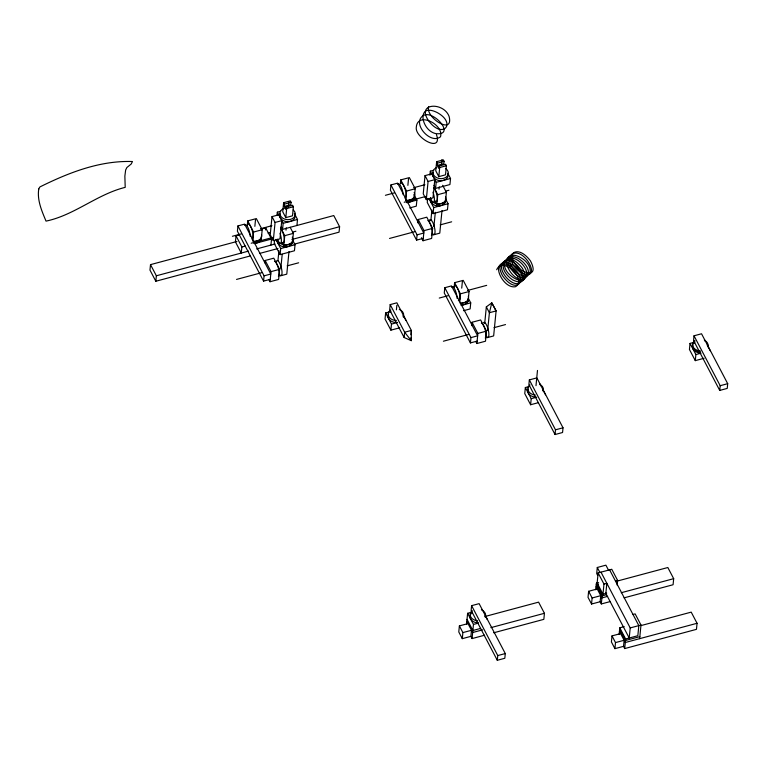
<?xml version="1.0" encoding="UTF-8"?>
<svg xmlns="http://www.w3.org/2000/svg" width="766" height="766" viewBox="0 0 766 766"><rect width="100%" height="100%" fill="white"/><g stroke="black" fill="none" stroke-linecap="round" stroke-linejoin="round"><path stroke-width="1.15" d="M512.674 254.848C509.237 269.249 542.701 284.09 530.398 260.823C514.972 240.457 501.385 258.898 520.535 272.399C542.778 283.114 526.453 249.007 513.191 253.422C500.284 259.597 524.394 286.206 530.139 272.208C532.14 257.165 498.733 244.9 510.405 268.1C525.179 289.328 538.096 270.953 518.285 258.381C496.042 248.155 509.687 282.175 523.609 279.236C535.367 271.595 510.558 248.289 504.679 262.298C501.242 276.698 534.706 291.54 522.402 268.272C506.977 247.906 493.39 266.348 512.54 279.849C534.783 290.563 518.458 256.457 505.196 260.871C492.289 267.047 516.399 293.656 522.144 279.657C524.145 264.615 490.738 252.349 502.41 275.549C517.184 296.777 530.101 278.403 510.29 265.831C488.047 255.605 501.692 289.625 515.614 286.685C527.362 279.044 502.563 255.739 496.684 269.747M236.953 241.481L150.509 264.634L149.973 270.092L155.824 281.246L250.329 255.93M155.824 281.246L156.36 275.789L150.509 264.634M236.024 235.832L235.43 241.884L241.271 253.039L241.864 246.978L236.024 235.832L239.442 234.913M263.552 281.122L264.079 275.837L270.781 274.036L244.622 224.132L237.92 225.922L237.403 231.208L263.552 281.122L270.254 279.331M247.294 225.376L247.734 220.895L256.342 218.588L262.192 229.743L261.196 239.835L253.661 241.855M252.703 241.022L253.575 232.041L247.734 220.895M254.858 226.363L255.528 219.564M265.486 229.905L265.678 227.885L261.12 229.111M264.931 262.882L265.17 260.478L273.778 258.171L279.628 269.326L278.632 279.427L270.025 281.735L268.962 279.705M278.709 214.815L272.007 216.615L270.226 234.789L273.29 240.629L279.992 238.829L281.773 220.656L275.071 222.456L273.29 240.629M270.934 245.101L271.528 239.04L265.678 227.885M270.025 281.735L271.011 271.633L265.17 260.478M274.544 240.438L274.247 243.464L280.097 254.618L294.45 250.769L295.044 244.718L292.382 239.643M277.024 215.189L277.321 212.163L280.634 211.272M277.934 260.785L278.92 250.693M283.631 202.684L282.74 211.77L285.795 217.611L292.497 215.821L293.388 206.724L292.622 205.269L285.919 207.059L285.699 209.338L284.167 206.418L284.397 204.139L283.631 202.684L290.333 200.884L291.099 202.348L290.869 204.618L284.167 206.418M280.097 254.618L280.691 248.557L275.904 239.432M294.115 244.201L339.07 232.155L339.606 226.707L333.756 215.552L282.568 229.369L283.161 223.308L277.321 212.163M280.145 275.224L280.078 275.932L286.781 274.142L289.002 251.526M280.787 268.713L282.204 254.283M285.795 217.611L286.685 208.524L285.919 207.059M290.17 227.282L293.359 233.362L292.373 243.464L283.755 245.771L284.751 235.669L280.5 227.559M286.015 230.154L286.245 227.828M288.227 207.615L288.792 201.822M296.921 225.53L297.514 219.469L294.335 213.388M416.57 240.141L417.087 234.846L423.79 233.056L397.631 183.141L390.928 184.941L390.411 190.227L416.57 240.141L423.272 238.341M390.057 311.762L385.633 312.949L385.039 319.01L390.89 330.156L399.718 327.791M400.417 183.275L400.742 179.905L409.36 177.597L415.201 188.752L414.215 198.854L406.679 200.874M390.181 304.609L389.664 309.904L404.122 337.509L411.246 340.659L411.352 330.424L396.884 302.819L390.181 304.609L404.649 332.224L411.246 340.659L410.997 337.691M390.89 330.156L391.483 324.104L385.633 312.949M405.712 200.031L406.593 191.06L400.742 179.905M407.876 185.382L408.537 178.574M396.395 309.866L396.845 305.289M414.234 195.033L416.886 200.098L416.292 206.159L409.666 207.94M404.122 337.509L404.649 332.224L411.352 330.424L410.93 334.656M417.853 222.858L418.179 219.497L426.796 217.19L432.637 228.345L431.651 238.437L423.033 240.744L421.444 237.709M431.727 173.834L425.025 175.625L423.244 193.798L426.298 199.648L433.001 197.848L434.782 179.675L428.079 181.465L426.298 199.648M423.033 240.744L424.029 230.652L418.179 219.497M427.658 198.442L427.265 202.483L433.106 213.628L447.459 209.788L448.053 203.727L445.4 198.662M429.937 175.213L430.329 171.172L433.642 170.291M430.846 220.771L431.9 210.066M436.639 161.693L435.749 170.789L438.813 176.63L445.515 174.83L446.406 165.743L445.64 164.278L438.937 166.078L438.717 168.348L437.185 165.427L437.405 163.158L436.639 161.693L443.342 159.903L444.108 161.358L443.887 163.637L437.185 165.427M433.106 213.628L433.7 207.576L428.922 198.451M447.871 173.413L450.532 178.478L449.939 184.539L435.586 188.388L436.18 182.327L430.329 171.172M433.91 226.612L435.308 212.335M438.813 176.63L439.703 167.534L438.937 166.078M442.652 185.286L446.377 192.381L445.381 202.483L436.773 204.781L437.759 194.688L434.044 187.593M439.023 189.164L439.253 186.847M441.331 165.619L441.915 159.711M442.011 210.535L439.789 233.151L433.087 234.951M470.42 342.909L470.937 337.615L477.639 335.824L451.49 285.91L444.787 287.71L444.27 292.995L470.42 342.909L477.122 341.109M454.161 287.164L454.602 282.673L463.21 280.366L469.06 291.52L468.064 301.622L460.529 303.642M459.677 301.68L460.443 293.828L454.602 282.673M461.726 288.15L462.396 281.342M468.61 298.817L470.736 302.867L470.142 308.928L463.516 310.709M471.703 325.636L472.038 322.266L480.646 319.958L486.487 331.113L485.5 341.215L476.883 343.513L475.83 341.492M476.883 343.513L477.879 333.421L472.038 322.266M484.696 323.539L486.333 306.879L491.81 302.848L496.1 310.929L493.649 335.92L486.946 337.72M487.645 330.577L489.397 312.72L491.81 302.848L496.1 310.929L489.397 312.72L486.333 306.879M467.997 623.591L459.38 625.899L458.786 631.96L462.291 638.653L470.908 636.345L471.502 630.284L462.884 632.592L462.291 638.653M466.532 624.395L467.614 613.288L472.038 612.101M471.607 605.657L471.147 610.378L497.297 660.282L504.823 658.272L505.282 653.551L479.123 603.646L471.607 605.657L497.766 655.572L497.297 660.282M484.61 635.215L472.076 638.576L473.465 624.434L467.614 613.288M528.664 386.639L525.352 387.529L524.758 393.59L530.608 404.745L538.335 402.677M529.344 379.898L528.885 384.618L555.044 434.533L562.56 432.512L563.02 427.801L536.861 377.887L529.344 379.898L555.503 429.812L555.044 434.533M530.608 404.745L531.202 398.684L525.352 387.529M535.999 385.652L537.483 370.447M485.05 616.486L538.594 602.143L544.435 613.298L543.841 619.349L493.716 632.783M597.241 588.977L588.623 591.285L588.029 597.346L591.534 604.029L600.151 601.731L600.745 595.67L592.128 597.978L591.534 604.029M608.405 569.952L605.896 565.174L597.288 567.482L596.695 573.543L597.7 575.448M595.776 589.772L596.417 583.213L598.629 582.62M598.122 572.92L597.135 583.022L602.976 594.167L603.972 584.075L598.122 572.92L611.756 569.272L617.607 580.417L617.147 585.071M610.435 601.521L601.32 603.953L602.258 594.368L596.417 583.213M605.849 593.401L606.835 583.299L603.972 584.075M620.613 633.587L612.005 635.895L611.412 641.956L614.916 648.649L623.524 646.341L624.118 640.28L615.51 642.588L614.916 648.649M619.148 634.382L619.79 627.823L624.233 626.636M641.085 625.563L691.21 612.13L697.06 623.285L696.457 629.346L624.692 648.572L625.64 638.978L619.79 627.823M600.994 572.154L630.217 627.919L629.221 638.011L605.513 592.769M639.639 638.662L640.979 625.037L635.138 613.882L632.984 614.456M694.14 342.325L690.032 343.417L689.438 349.478L695.289 360.633L704.117 358.268M694.025 335.795L693.565 340.506L719.724 390.421L727.24 388.41L727.7 383.689L701.541 333.775L694.025 335.795L720.184 385.7L719.724 390.421M616.573 581.25L667.837 567.52L673.678 578.675L673.084 584.736L624.098 597.853M695.289 360.633L695.882 354.572L690.032 343.417M428.673 106.493C424.824 117.246 453.941 135.917 449.125 116.518C443.667 101.428 414.846 102.74 429.333 121.698C442.911 139.192 456.823 123.336 437.271 112.592C415.89 101.84 421.013 131.101 436.256 133.686C456.019 135.438 433.374 109.682 423.387 115.484C411.256 123.144 430.607 144.889 440.498 136.779C444.232 124.657 417.518 110.926 416.283 127.3C414.722 138.052 443.112 153.449 436.4 134.462M38.76 188.982C36.969 200.118 41.833 211.062 46.027 221.115C74.474 215.179 97.023 194.325 125.203 187.354L124.868 176.123L125.643 170.014L126.878 167.524L131.216 164.01L132.461 161.53C99.858 160.42 68.748 172.656 40.062 186.856A29.893 9.307 61.8 0 0 38.827 189.078M284.397 204.139L291.099 202.348M437.405 163.158L444.108 161.358M286.685 208.524L293.388 206.724M439.703 167.534L446.406 165.743M232.404 236.273L241.434 233.86M260.622 228.718L271.911 225.692M385.413 195.292L394.442 192.869M413.63 187.727L424.919 184.711M283.161 223.308L297.514 219.469M436.18 182.327L450.532 178.478M253.575 232.041L262.192 229.743M406.593 191.06L415.201 188.752M268.062 233.142L270.369 232.529M251.2 243.215L272.983 237.383M292.478 232.155L295.915 231.236M404.209 202.234L425.992 196.393M445.486 191.174L448.924 190.255M241.864 246.978L245.292 246.068M254.417 243.617L271.528 239.04M406.947 202.76L416.886 200.098M284.751 235.669L293.359 233.362M437.759 194.688L446.377 192.381M156.36 275.789L248.557 251.095M256.62 248.931L275.061 243.99M292.353 239.356L339.606 226.707M259.55 253.46L277.981 248.519M280.691 248.557L295.044 244.718M433.7 207.576L448.053 203.727M236.531 279.427L261.838 272.648M287.135 265.869L298.644 262.795M389.54 238.446L414.846 231.667M440.153 224.888L451.653 221.805M271.011 271.633L279.628 269.326M424.029 230.652L432.637 228.345M439.263 298.06L448.301 295.638M467.49 290.496L486.678 285.364M460.443 293.828L469.06 291.52M391.483 324.104L396.999 322.62M461.908 305.241L470.736 302.867M443.399 341.215L468.696 334.436M494.003 327.656L505.503 324.573M477.879 333.421L486.487 331.113M531.202 398.684L536.717 397.2M695.882 354.572L701.005 353.203M555.503 429.812L563.02 427.801M720.184 385.7L727.7 383.689M598.476 584.132L596.264 584.726L602.114 595.881L606.528 594.694M615.452 581.001L617.607 580.417M473.465 624.434L477.879 623.256M602.258 594.368L606.691 593.171M480.598 628.426L472.871 630.495L467.021 619.34M482.609 629.853L472.67 632.515L466.829 621.36M490.891 627.632L544.435 613.298M607.61 596.369L601.913 597.901L596.072 586.746M621.274 592.712L673.678 578.675M497.766 655.572L505.282 653.551M630.217 627.919L640.979 625.037M625.64 638.978L637.839 635.703L638.825 625.611L609.602 569.847M639.84 636.642L625.487 640.491L619.646 629.336M697.06 623.285L625.286 642.511L619.445 631.356M704.385 339.577L705.362 341.435M710.235 350.732L707.315 345.15A7.765 5.879 5.6 0 1 707.841 346.759A7.765 5.879 5.6 0 0 704.404 340.209M539.704 383.689L540.767 385.71M542.893 389.77L545.555 394.835M433.987 185.343L435.586 188.388M425.025 175.625L428.079 181.465M434.648 200.73L436.773 204.781M597.288 567.482L599.797 572.259M390.928 184.941L417.087 234.846M444.787 287.71L470.937 337.615M600.151 601.731L601.32 603.953M623.524 646.341L624.692 648.572M588.623 591.285L592.128 597.978M612.005 635.895L615.51 642.588M403.175 315.19L405.836 320.255M485.156 615.519L487.281 619.579M281.179 226.717L282.568 229.369M272.007 216.615L275.071 222.456M282.137 242.669L283.755 245.771M470.908 636.345L472.076 638.576M459.38 625.899L462.884 632.592M237.92 225.922L264.079 275.837M295.006 214.94A7.765 5.879 5.6 0 1 287.068 221.68A7.765 5.879 5.6 0 1 280.002 213.791M293.215 209.951A7.765 5.879 5.6 0 1 292.421 218.616A7.765 5.879 5.6 0 1 281.103 216.711A7.765 5.879 5.6 0 1 284.062 208.409M280.72 228.392A7.765 2.26 75 0 1 284.157 237.776A7.765 2.26 75 0 1 282.52 242.42M279.983 233.228A7.765 2.26 75 0 1 281.074 242.812A7.765 2.26 75 0 1 277.177 239.231M292.315 237.115A7.765 5.879 5.6 0 1 287.068 244.823A7.765 5.879 5.6 0 1 277.445 239.394M399.306 309.416A7.765 5.879 5.6 0 1 403.222 316.894M396.395 320.485A7.765 5.879 5.6 0 1 388.755 316.502A7.765 5.879 5.6 0 1 390.861 309.924M397.305 322.438A7.765 5.879 5.6 0 1 389.75 320.092A7.765 5.879 5.6 0 1 388.592 314.022M390.382 312.126A7.765 5.879 5.6 0 1 390.957 311.772M403.328 315.726A7.765 5.879 5.6 0 1 403.481 316.865M468.275 298.52A7.765 5.879 5.6 0 1 460.873 305.117M468.361 296.088A7.765 5.879 5.6 0 1 459.964 303.01M454.276 286.781A7.765 2.26 75 0 1 459.025 292.066A7.765 2.26 75 0 1 458.384 300.684M451.595 287.078A7.765 2.26 75 0 1 454.86 289.433A7.765 2.26 75 0 1 457.12 298.443M481.354 323.07A7.765 2.26 75 0 1 485.29 330.156A7.765 2.26 75 0 1 485.261 338.007M483.375 322.831A7.765 2.26 75 0 1 488.296 329.916A7.765 2.26 75 0 1 486.707 336.724M535.683 397.085A7.765 5.879 5.6 0 1 528.119 388.984M542.634 389.262A7.765 5.879 5.6 0 1 543.161 390.909M539.647 384.283A7.765 5.879 5.6 0 1 543.151 390.966M535.329 395.036A7.765 5.879 5.6 0 1 528.473 391.091A7.765 5.879 5.6 0 1 530.015 384.886M447.804 173.308A7.765 5.879 5.6 0 1 440.383 180.719A7.765 5.879 5.6 0 1 433.096 172.628M445.525 168.453A7.765 5.879 5.6 0 1 446.138 177.176A7.765 5.879 5.6 0 1 434.686 176.333A7.765 5.879 5.6 0 1 436.247 167.764M433.996 187.747A7.765 2.26 75 0 1 437.252 197.618A7.765 2.26 75 0 1 435.107 201.065M432.962 192.142A7.765 2.26 75 0 1 434.092 201.812A7.765 2.26 75 0 1 430.176 198.203M445.525 196.536A7.765 5.879 5.6 0 1 439.483 203.909A7.765 5.879 5.6 0 1 430.406 197.906M445.477 198.969A7.765 5.879 5.6 0 1 437.635 205.949A7.765 5.879 5.6 0 1 430.616 197.877M427.868 220.436A7.765 2.26 75 0 1 431.574 227.923A7.765 2.26 75 0 1 431.411 235.239M429.429 220.273A7.765 2.26 75 0 1 434.379 226.88A7.765 2.26 75 0 1 432.857 233.956M400.513 183.763A7.765 2.26 75 0 1 405.09 189.039A7.765 2.26 75 0 1 404.888 198.049M397.736 184.309A7.765 2.26 75 0 1 400.8 186.253A7.765 2.26 75 0 1 403.213 194.765M413.966 194.526A7.765 5.879 5.6 0 1 407.014 202.348M414.157 192.505A7.765 5.879 5.6 0 1 412.989 198.404A7.765 5.879 5.6 0 1 405.559 200.156M478.501 622.835A7.765 5.879 5.6 0 1 470.764 619.254A7.765 5.879 5.6 0 1 472.076 612.666M485.232 615.826A7.765 5.879 5.6 0 1 485.462 617.09M481.421 609.813A7.765 5.879 5.6 0 1 485.251 617.118M477.591 620.795A7.765 5.879 5.6 0 1 470.736 616.841A7.765 5.879 5.6 0 1 472.277 610.646M247.485 224.764A7.765 2.26 75 0 1 252.071 229.992A7.765 2.26 75 0 1 251.88 239.03M244.737 225.271A7.765 2.26 75 0 1 247.945 227.54A7.765 2.26 75 0 1 250.243 236.388M261.608 234.731A7.765 5.879 5.6 0 1 253.297 241.252M261.359 236.56A7.765 5.879 5.6 0 1 253.852 243.329M276.287 261.666A7.765 2.26 75 0 1 281.074 266.788A7.765 2.26 75 0 1 280.327 275.358M274.496 261.283A7.765 2.26 75 0 1 278.431 268.397A7.765 2.26 75 0 1 278.384 276.229M292.124 239.136A7.765 5.879 5.6 0 1 285.699 246.949A7.765 5.879 5.6 0 1 277.34 239.614M700.306 351.958A7.765 5.879 5.6 0 1 693.058 347.984A7.765 5.879 5.6 0 1 694.877 341.588M706.759 343.158A7.765 5.879 5.6 0 1 707.985 346.328M700.383 350.943A7.765 5.879 5.6 0 1 693.163 346.988A7.765 5.879 5.6 0 1 694.934 340.602M700.21 352.963A7.765 5.879 5.6 0 1 692.723 345.054M694.245 343.005A7.765 5.879 5.6 0 1 694.772 342.594"/></g></svg>
